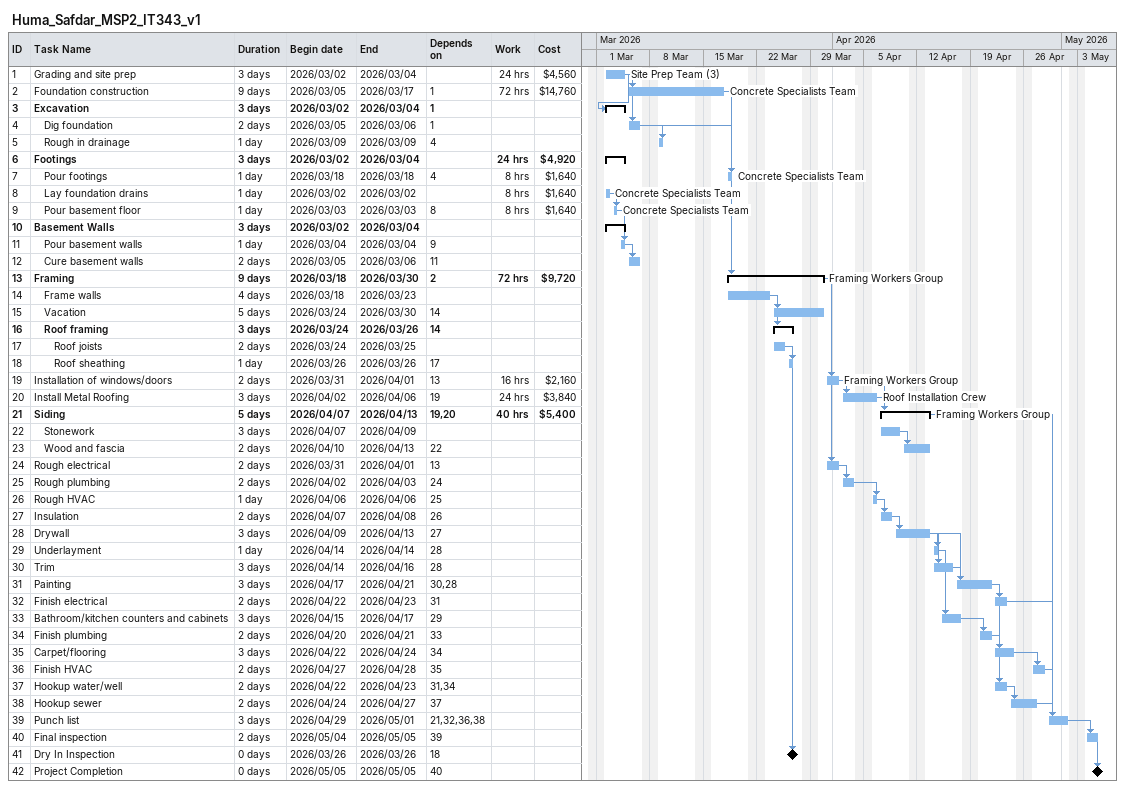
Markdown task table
Huma_Safdar_MSP2_IT343_v1

| ID | Level | Task | Duration | Start | Finish | Predecessors | Resources | Work (h) | Cost ($) |
|---|---|---|---|---|---|---|---|---|---|
| 1 | 1 | Grading and site prep | 3d | 2026-03-02 | 2026-03-04 |  | Site Prep Team (3) | 24 | 4560 |
| 2 | 1 | Foundation construction | 9d | 2026-03-05 | 2026-03-17 | 1 | Concrete Specialists Team | 72 | 14760 |
| 3 | 1 | **Excavation** | 3d | 2026-03-02 | 2026-03-04 | 1 |  |  |  |
| 4 | 2 | Dig foundation | 2d | 2026-03-05 | 2026-03-06 | 1 |  |  |  |
| 5 | 2 | Rough in drainage | 1d | 2026-03-09 | 2026-03-09 | 4 |  |  |  |
| 6 | 1 | **Footings** | 3d | 2026-03-02 | 2026-03-04 |  |  | 24 | 4920 |
| 7 | 2 | Pour footings | 1d | 2026-03-18 | 2026-03-18 | 4 | Concrete Specialists Team | 8 | 1640 |
| 8 | 2 | Lay foundation drains | 1d | 2026-03-02 | 2026-03-02 |  | Concrete Specialists Team | 8 | 1640 |
| 9 | 2 | Pour basement floor | 1d | 2026-03-03 | 2026-03-03 | 8 | Concrete Specialists Team | 8 | 1640 |
| 10 | 1 | **Basement Walls** | 3d | 2026-03-02 | 2026-03-04 |  |  |  |  |
| 11 | 2 | Pour basement walls | 1d | 2026-03-04 | 2026-03-04 | 9 |  |  |  |
| 12 | 2 | Cure basement walls | 2d | 2026-03-05 | 2026-03-06 | 11 |  |  |  |
| 13 | 1 | **Framing** | 9d | 2026-03-18 | 2026-03-30 | 2 | Framing Workers Group | 72 | 9720 |
| 14 | 2 | Frame walls | 4d | 2026-03-18 | 2026-03-23 |  |  |  |  |
| 15 | 2 | Vacation | 5d | 2026-03-24 | 2026-03-30 | 14 |  |  |  |
| 16 | 2 | **Roof framing** | 3d | 2026-03-24 | 2026-03-26 | 14 |  |  |  |
| 17 | 3 | Roof joists | 2d | 2026-03-24 | 2026-03-25 |  |  |  |  |
| 18 | 3 | Roof sheathing | 1d | 2026-03-26 | 2026-03-26 | 17 |  |  |  |
| 19 | 1 | Installation of windows/doors | 2d | 2026-03-31 | 2026-04-01 | 13 | Framing Workers Group | 16 | 2160 |
| 20 | 1 | Install Metal Roofing | 3d | 2026-04-02 | 2026-04-06 | 19 | Roof Installation Crew | 24 | 3840 |
| 21 | 1 | **Siding** | 5d | 2026-04-07 | 2026-04-13 | 19, 20 | Framing Workers Group | 40 | 5400 |
| 22 | 2 | Stonework | 3d | 2026-04-07 | 2026-04-09 |  |  |  |  |
| 23 | 2 | Wood and fascia | 2d | 2026-04-10 | 2026-04-13 | 22 |  |  |  |
| 24 | 1 | Rough electrical | 2d | 2026-03-31 | 2026-04-01 | 13 |  |  |  |
| 25 | 1 | Rough plumbing | 2d | 2026-04-02 | 2026-04-03 | 24 |  |  |  |
| 26 | 1 | Rough HVAC | 1d | 2026-04-06 | 2026-04-06 | 25 |  |  |  |
| 27 | 1 | Insulation | 2d | 2026-04-07 | 2026-04-08 | 26 |  |  |  |
| 28 | 1 | Drywall | 3d | 2026-04-09 | 2026-04-13 | 27 |  |  |  |
| 29 | 1 | Underlayment | 1d | 2026-04-14 | 2026-04-14 | 28 |  |  |  |
| 30 | 1 | Trim | 3d | 2026-04-14 | 2026-04-16 | 28 |  |  |  |
| 31 | 1 | Painting | 3d | 2026-04-17 | 2026-04-21 | 30, 28 |  |  |  |
| 32 | 1 | Finish electrical | 2d | 2026-04-22 | 2026-04-23 | 31 |  |  |  |
| 33 | 1 | Bathroom/kitchen counters and cabinets | 3d | 2026-04-15 | 2026-04-17 | 29 |  |  |  |
| 34 | 1 | Finish plumbing | 2d | 2026-04-20 | 2026-04-21 | 33 |  |  |  |
| 35 | 1 | Carpet/flooring | 3d | 2026-04-22 | 2026-04-24 | 34 |  |  |  |
| 36 | 1 | Finish HVAC | 2d | 2026-04-27 | 2026-04-28 | 35 |  |  |  |
| 37 | 1 | Hookup water/well | 2d | 2026-04-22 | 2026-04-23 | 31, 34 |  |  |  |
| 38 | 1 | Hookup sewer | 2d | 2026-04-24 | 2026-04-27 | 37 |  |  |  |
| 39 | 1 | Punch list | 3d | 2026-04-29 | 2026-05-01 | 21, 32, 36, 38 |  |  |  |
| 40 | 1 | Final inspection | 2d | 2026-05-04 | 2026-05-05 | 39 |  |  |  |
| 41 | 1 | Dry In Inspection | 0d | 2026-03-26 | 2026-03-26 | 18 |  |  |  |
| 42 | 1 | Project Completion | 0d | 2026-05-05 | 2026-05-05 | 40 |  |  |  |
